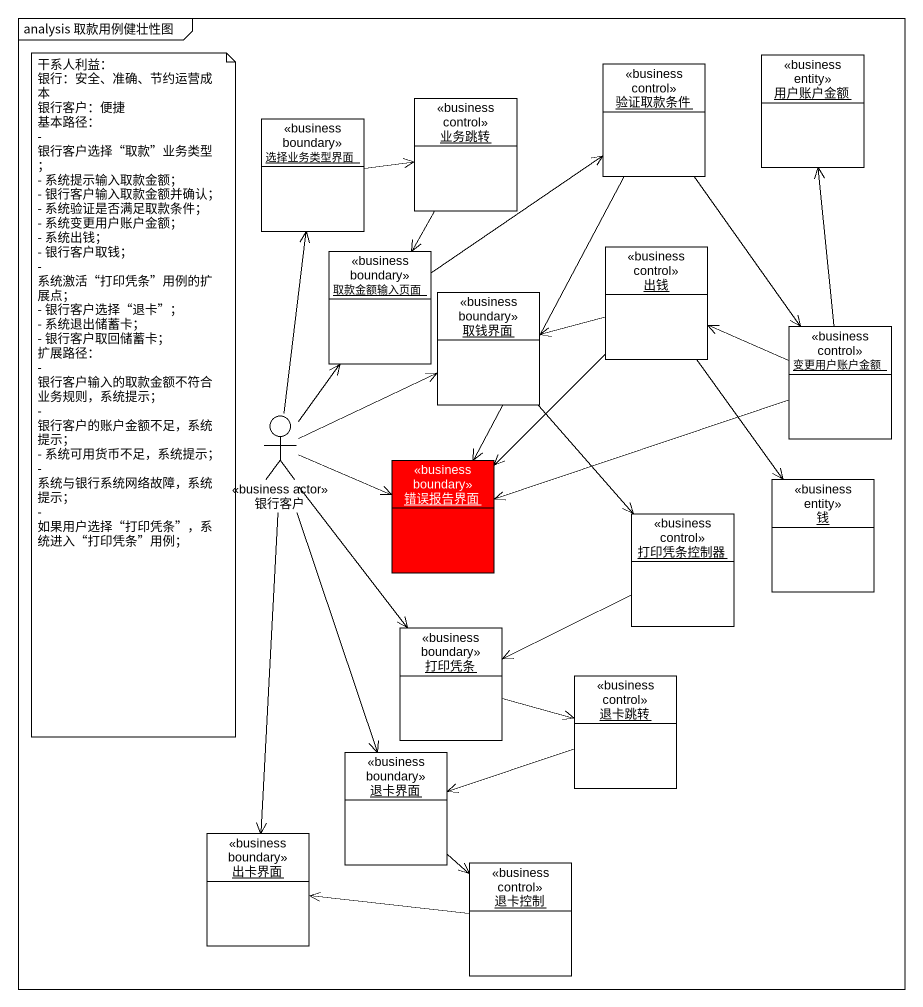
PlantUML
@startuml
mainframe analysis 取款用例健壮性图
allowmixing
hide circle
hide empty members
object 验证取款条件 <<business control>>
object 用户账户金额 <<business entity>>
object 选择业务类型界面 <<business boundary>>
object 业务跳转 <<business control>>
object 取款金额输入页面 <<business boundary>>
object 出钱 <<business control>>
object 取钱界面 <<business boundary>>
object 变更用户账户金额 <<business control>>
actor 银行客户 <<business actor>>
object 错误报告界面 <<business boundary>> #FF0000
object 钱 <<business entity>>
object 打印凭条控制器 <<business control>>
object 打印凭条 <<business boundary>>
object 退卡跳转 <<business control>>
object 退卡界面 <<business boundary>>
object 出卡界面 <<business boundary>>
object 退卡控制 <<business control>>
验证取款条件 --> 变更用户账户金额
验证取款条件 --> 错误报告界面
选择业务类型界面 -right-> 业务跳转
业务跳转 --> 取款金额输入页面
取款金额输入页面 -up-> 验证取款条件
出钱 -left-> 取钱界面
出钱 --> 错误报告界面
出钱 --> 钱
取钱界面 --> 打印凭条控制器
变更用户账户金额 -up-> 用户账户金额
变更用户账户金额 -left-> 出钱
变更用户账户金额 -left-> 错误报告界面
银行客户 -up-> 选择业务类型界面
银行客户 -up-> 取款金额输入页面
银行客户 -right-> 取钱界面
银行客户 -right-> 错误报告界面
银行客户 --> 打印凭条
银行客户 --> 退卡界面
银行客户 --> 出卡界面
打印凭条控制器 -left-> 打印凭条
打印凭条 -right-> 退卡跳转
退卡跳转 -left-> 退卡界面
退卡界面 --> 退卡控制
退卡控制 -left-> 出卡界面
note as N1
  干系人利益：
  银行：安全、准确、节约运营成本
  银行客户：便捷
  基本路径：
  - 银行客户选择“取款”业务类型；
  - 系统提示输入取款金额；
  - 银行客户输入取款金额并确认；
  - 系统验证是否满足取款条件；
  - 系统变更用户账户金额；
  - 系统出钱；
  - 银行客户取钱；
  - 系统激活“打印凭条”用例的扩展点；
  - 银行客户选择“退卡”；
  - 系统退出储蓄卡；
  - 银行客户取回储蓄卡；
  扩展路径：
  - 银行客户输入的取款金额不符合业务规则，系统提示；
  - 银行客户的账户金额不足，系统提示；
  - 系统可用货币不足，系统提示；
  - 系统与银行系统网络故障，系统提示；
  - 如果用户选择“打印凭条”，系统进入“打印凭条”用例；
end note
@enduml
